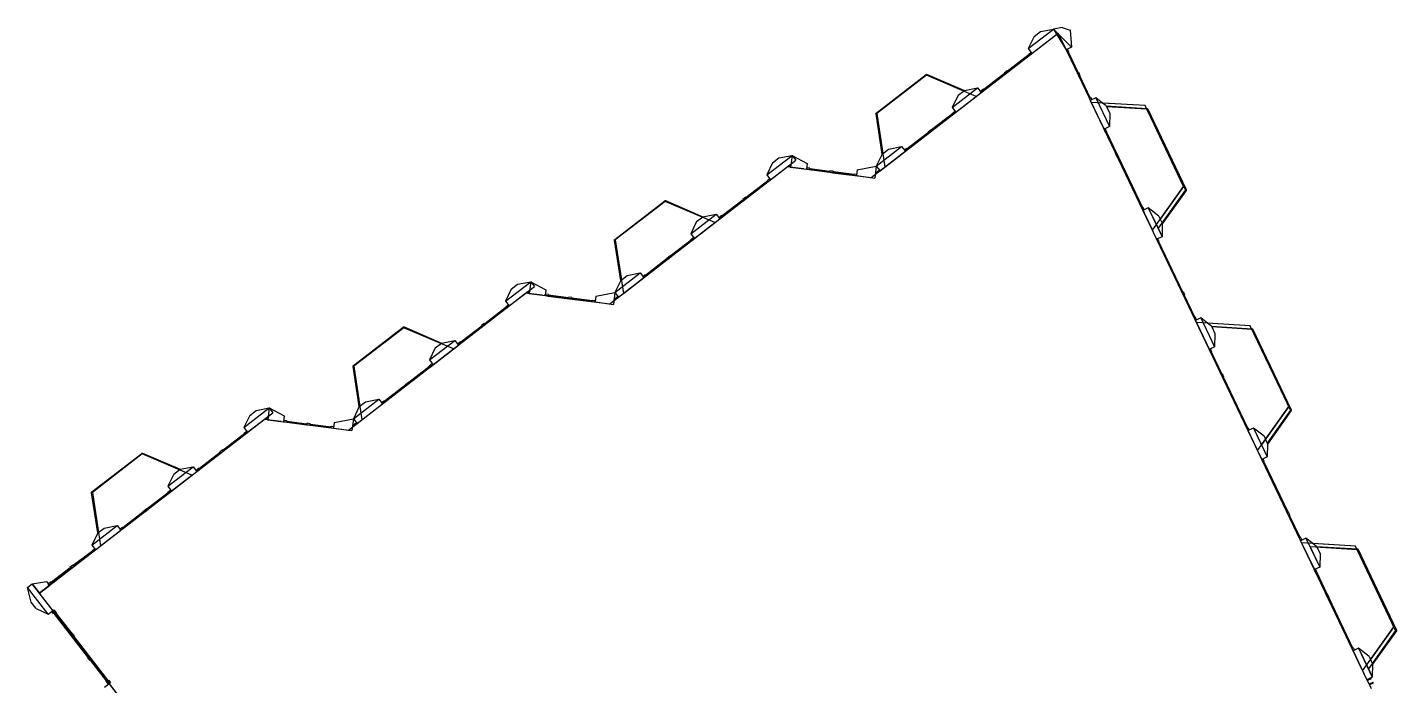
# Model space of a CAD drawing. Header units: metres. Extents: x 155.4 to 197.4, y 12.4 to 55.6.
# Drawn here: x 155.39 to 189.61, y 39.17 to 55.63 of the extents above; entities that cross this region are included whole.
import ezdxf

# ---------------------------------------------------------------- set-up
doc = ezdxf.new("R2010")
doc.units = ezdxf.units.M
doc.layers.add('ALL', color=7, linetype='Continuous', lineweight=25)

msp = doc.modelspace()

# ---------------------------------------------------------------- linework, layer by layer
at = {"layer": 'ALL', "color": 7, "lineweight": 25}
for p, q in [((176.479, 51.874), (181.149, 55.487)), ((180.401, 55.097), (181.034, 55.587)), ((180.401, 55.097), (181.034, 55.587)), ((180.493, 54.978), (181.125, 55.468)), ((180.546, 55.399), (180.705, 55.522)), ((180.705, 55.522), (181.034, 55.587)), ((181.25, 55.629), (181.034, 55.587)), ((181.034, 55.587), (181.483, 55.134)), ((181.034, 55.587), (181.483, 55.134)), ((181.034, 55.587), (181.348, 55.069)), ((181.034, 55.587), (181.125, 55.468)), ((181.282, 55.21), (181.149, 55.487)), ((181.25, 55.629), (181.447, 55.559)), ((181.447, 55.559), (181.483, 55.134)), ((180.546, 55.399), (180.401, 55.097)), ((180.401, 55.097), (180.493, 54.978)), ((181.282, 55.21), (181.92174, 53.86946)), ((181.483, 55.134), (181.348, 55.069)), ((179.884, 54.534), (180.423, 54.95)), ((180.423, 54.95), (179.884, 54.534)), ((180.415, 54.961), (180.472, 55.006)), ((180.436, 54.934), (180.415, 54.961)), ((180.436, 54.934), (180.493, 54.978)), ((180.493, 54.978), (180.472, 55.006)), ((181.348, 55.069), (181.379, 55.085)), ((181.387, 54.989), (181.348, 55.069)), ((181.418, 55.004), (181.379, 55.085)), ((181.418, 55.004), (181.387, 54.989)), ((181.405, 54.998), (181.647, 54.491)), ((181.647, 54.491), (181.405, 54.998)), ((176.604, 53.488), (177.851, 54.452)), ((177.862, 54.437), (176.615, 53.472)), ((177.862, 54.437), (176.615, 53.472)), ((177.862, 54.437), (176.615, 53.472)), ((177.851, 54.452), (177.86, 54.46)), ((177.86, 54.46), (177.871, 54.455)), ((178.788, 54.039), (177.862, 54.437)), ((179.103, 53.904), (177.862, 54.437)), ((178.788, 54.039), (177.862, 54.437)), ((177.871, 54.455), (178.806, 54.053)), ((179.289, 54.073), (179.811, 54.477)), ((179.811, 54.477), (179.289, 54.073)), ((179.876, 54.545), (179.802, 54.488)), ((179.823, 54.46), (179.802, 54.488)), ((179.897, 54.517), (179.823, 54.46)), ((179.876, 54.545), (179.897, 54.517)), ((181.631, 54.483), (181.663, 54.498)), ((181.67, 54.402), (181.631, 54.483)), ((181.701, 54.417), (181.663, 54.498)), ((181.701, 54.417), (181.67, 54.402)), ((181.686, 54.41), (181.939, 53.878)), ((181.939, 53.878), (181.686, 54.41)), ((178.503, 53.629), (179.135, 54.118)), ((178.503, 53.629), (179.135, 54.118)), ((178.806, 54.053), (179.135, 54.118)), ((179.135, 54.118), (179.227, 54)), ((179.28, 54.084), (179.206, 54.027)), ((179.28, 54.084), (179.301, 54.056)), ((176.819, 52.137), (179.103, 53.904)), ((178.648, 53.931), (178.503, 53.629)), ((178.594, 53.51), (179.227, 54)), ((178.648, 53.931), (178.806, 54.053)), ((179.227, 54), (179.206, 54.027)), ((179.301, 54.056), (179.227, 54)), ((181.927, 53.872), (181.92174, 53.86946)), ((181.92174, 53.86946), (181.9518, 53.80648)), ((181.927, 53.872), (181.958, 53.887)), ((181.927, 53.872), (181.957, 53.809)), ((182.086, 53.87), (181.951, 53.805)), ((181.951, 53.805), (182.295, 53.083)), ((181.957, 53.809), (181.9518, 53.80648)), ((181.9518, 53.80648), (188.86442, 39.32153)), ((181.957, 53.809), (181.988, 53.824)), ((181.958, 53.887), (181.988, 53.824)), ((181.976, 53.755), (183.502, 50.557)), ((183.322, 53.672), (181.976, 53.755)), ((182.086, 53.87), (182.43, 53.148)), ((182.086, 53.87), (182.43, 53.148)), ((182.25504, 53.73809), (182.086, 53.87)), ((182.35, 53.664), (182.25504, 53.73809)), ((183.322, 53.672), (182.25504, 53.73809)), ((176.594, 53.481), (176.604, 53.488)), ((176.596, 53.469), (176.594, 53.481)), ((176.75, 52.463), (176.596, 53.469)), ((176.615, 53.472), (176.767, 52.476)), ((176.615, 53.472), (176.819, 52.137)), ((176.615, 53.472), (176.767, 52.476)), ((177.986, 53.065), (178.508, 53.469)), ((178.508, 53.469), (177.986, 53.065)), ((178.499, 53.48), (178.573, 53.537)), ((178.52, 53.453), (178.499, 53.48)), ((178.503, 53.629), (178.594, 53.51)), ((178.52, 53.453), (178.594, 53.51)), ((178.594, 53.51), (178.573, 53.537)), ((182.35, 53.664), (183.367, 53.601)), ((182.35, 53.664), (182.3596, 53.64402)), ((182.3596, 53.64402), (182.437, 53.483)), ((183.365, 53.581), (182.3596, 53.64402)), ((182.437, 53.483), (182.43, 53.148)), ((184.284, 51.655), (183.322, 53.672)), ((184.284, 51.655), (183.322, 53.672)), ((184.327, 51.564), (183.365, 53.581)), ((184.327, 51.564), (183.365, 53.581)), ((183.365, 53.581), (184.327, 51.564)), ((183.365, 53.581), (184.327, 51.564)), ((183.367, 53.601), (183.378, 53.6)), ((183.378, 53.6), (184.345, 51.573)), ((183.383, 53.59), (183.378, 53.6)), ((184.345, 51.573), (183.383, 53.59)), ((177.903, 53.019), (177.977, 53.076)), ((177.925, 52.991), (177.999, 53.049)), ((177.999, 53.049), (177.977, 53.076)), ((182.43, 53.148), (182.295, 53.083)), ((182.295, 53.083), (182.325, 53.098)), ((182.334, 52.999), (182.295, 53.083)), ((182.365, 53.014), (182.325, 53.098)), ((177.373, 52.591), (177.912, 53.008)), ((177.912, 53.008), (177.373, 52.591)), ((177.925, 52.991), (177.903, 53.019)), ((182.365, 53.014), (182.334, 52.999)), ((182.354, 53.008), (182.613, 52.466)), ((182.613, 52.466), (182.354, 53.008)), ((173.867, 51.94), (174.5, 52.429)), ((173.867, 51.94), (174.5, 52.429)), ((174.012, 52.242), (174.171, 52.364)), ((174.171, 52.364), (174.5, 52.429)), ((174.5, 52.429), (174.462, 52.131)), ((174.5, 52.429), (174.878, 52.23)), ((174.5, 52.429), (174.592, 52.31)), ((176.604, 52.161), (177.237, 52.65)), ((176.604, 52.161), (177.237, 52.65)), ((176.75, 52.463), (176.604, 52.161)), ((176.696, 52.042), (177.329, 52.531)), ((176.75, 52.463), (176.908, 52.585)), ((176.908, 52.585), (177.237, 52.65)), ((177.237, 52.65), (177.329, 52.531)), ((177.365, 52.602), (177.307, 52.558)), ((177.329, 52.531), (177.307, 52.558)), ((177.386, 52.575), (177.329, 52.531)), ((177.365, 52.602), (177.386, 52.575)), ((182.593, 52.456), (182.624, 52.471)), ((182.633, 52.372), (182.593, 52.456)), ((182.665, 52.387), (182.624, 52.471)), ((182.665, 52.387), (182.633, 52.372)), ((182.653, 52.382), (183.252, 51.128)), ((183.252, 51.128), (182.653, 52.382)), ((169.945, 48.716), (174.374, 52.143)), ((174.012, 52.242), (173.867, 51.94)), ((173.959, 51.821), (174.592, 52.31)), ((174.795, 52.089), (174.374, 52.143)), ((174.397, 52.16), (174.464, 52.151)), ((174.464, 52.151), (174.397, 52.16)), ((174.462, 52.131), (174.859, 52.081)), ((174.795, 52.089), (175.43939, 52.00673)), ((174.878, 52.23), (174.859, 52.081)), ((174.859, 52.081), (174.864, 52.118)), ((174.939, 52.073), (174.859, 52.081)), ((174.943, 52.108), (174.864, 52.118)), ((174.943, 52.108), (174.939, 52.073)), ((174.941, 52.09), (175.442, 52.026)), ((175.442, 52.026), (174.941, 52.09)), ((175.44, 52.011), (175.43939, 52.00673)), ((175.44, 52.011), (175.445, 52.046)), ((175.52, 52.001), (175.44, 52.011)), ((175.525, 52.036), (175.445, 52.046)), ((175.525, 52.036), (175.52, 52.001)), ((175.522, 52.016), (176.048, 51.949)), ((176.048, 51.949), (175.522, 52.016)), ((176.126, 52.07), (176.108, 51.922)), ((176.126, 52.07), (176.604, 52.161)), ((176.604, 52.161), (176.566, 51.863)), ((176.581, 51.978), (176.684, 52.058)), ((176.684, 52.058), (176.581, 51.978)), ((176.604, 52.161), (176.696, 52.042)), ((173.351, 51.376), (173.889, 51.793)), ((173.889, 51.793), (173.351, 51.376)), ((173.867, 51.94), (173.959, 51.821)), ((173.881, 51.804), (173.938, 51.848)), ((173.902, 51.776), (173.881, 51.804)), ((173.902, 51.776), (173.959, 51.821)), ((173.959, 51.821), (173.938, 51.848)), ((175.43939, 52.00673), (175.51936, 51.99652)), ((175.52, 52.001), (175.51936, 51.99652)), ((175.51936, 51.99652), (176.479, 51.874)), ((176.046, 51.936), (176.05, 51.97)), ((176.046, 51.936), (176.108, 51.928)), ((176.05, 51.97), (176.113, 51.963)), ((176.108, 51.928), (176.113, 51.963)), ((176.108, 51.922), (176.566, 51.863)), ((173.342, 51.387), (173.268, 51.33)), ((173.29, 51.303), (173.268, 51.33)), ((173.363, 51.36), (173.29, 51.303)), ((173.342, 51.387), (173.363, 51.36)), ((183.502, 50.557), (184.284, 51.655)), ((184.327, 51.564), (183.64481, 50.60566)), ((184.284, 51.655), (183.7009, 50.83586)), ((184.344, 51.553), (183.7508, 50.71991)), ((184.351, 51.562), (184.344, 51.553)), ((184.345, 51.573), (184.351, 51.562)), ((170.07, 50.33), (171.317, 51.295)), ((171.329, 51.28), (170.081, 50.315)), ((171.329, 51.28), (170.081, 50.315)), ((171.329, 51.28), (170.081, 50.315)), ((171.317, 51.295), (171.326, 51.302)), ((171.326, 51.302), (171.337, 51.298)), ((172.254, 50.882), (171.329, 51.28)), ((172.57, 50.747), (171.329, 51.28)), ((172.254, 50.882), (171.329, 51.28)), ((171.337, 51.298), (172.272, 50.896)), ((172.755, 50.915), (173.277, 51.319)), ((173.277, 51.319), (172.755, 50.915)), ((183.233, 51.119), (183.265, 51.134)), ((183.233, 51.119), (183.265, 51.053)), ((183.265, 51.134), (183.296, 51.068)), ((183.4, 51.118), (183.265, 51.053)), ((183.265, 51.053), (183.296, 51.068)), ((183.265, 51.053), (183.609, 50.331)), ((183.665, 50.911), (183.4, 51.118)), ((183.4, 51.118), (183.745, 50.396)), ((183.4, 51.118), (183.64481, 50.60566)), ((170.285, 48.98), (172.57, 50.747)), ((171.969, 50.471), (172.602, 50.961)), ((171.969, 50.471), (172.602, 50.961)), ((172.114, 50.774), (171.969, 50.471)), ((172.06, 50.353), (172.693, 50.842)), ((172.114, 50.774), (172.272, 50.896)), ((172.272, 50.896), (172.602, 50.961)), ((172.602, 50.961), (172.693, 50.842)), ((172.746, 50.927), (172.672, 50.87)), ((172.693, 50.842), (172.672, 50.87)), ((172.767, 50.899), (172.693, 50.842)), ((172.746, 50.927), (172.767, 50.899)), ((183.665, 50.911), (183.7009, 50.83586)), ((183.7009, 50.83586), (183.751, 50.731)), ((183.7508, 50.71991), (183.745, 50.396)), ((183.751, 50.731), (183.7508, 50.71991)), ((170.06, 50.323), (170.07, 50.33)), ((170.062, 50.312), (170.06, 50.323)), ((170.216, 49.305), (170.062, 50.312)), ((170.081, 50.315), (170.233, 49.319)), ((170.081, 50.315), (170.285, 48.98)), ((170.081, 50.315), (170.233, 49.319)), ((171.452, 49.908), (171.974, 50.311)), ((171.974, 50.311), (171.452, 49.908)), ((171.965, 50.323), (172.039, 50.38)), ((171.987, 50.295), (171.965, 50.323)), ((171.969, 50.471), (172.06, 50.353)), ((171.987, 50.295), (172.06, 50.353)), ((172.06, 50.353), (172.039, 50.38)), ((183.745, 50.396), (183.609, 50.331)), ((183.609, 50.331), (183.641, 50.346)), ((183.64, 50.265), (183.609, 50.331)), ((183.672, 50.28), (183.641, 50.346)), ((183.64481, 50.60566), (183.745, 50.396)), ((183.672, 50.28), (183.64, 50.265)), ((183.659, 50.274), (184.258, 49.02)), ((184.258, 49.02), (183.659, 50.274)), ((170.84, 49.434), (171.378, 49.85)), ((171.378, 49.85), (170.84, 49.434)), ((171.37, 49.861), (171.443, 49.919)), ((171.391, 49.834), (171.37, 49.861)), ((171.391, 49.834), (171.465, 49.891)), ((171.465, 49.891), (171.443, 49.919)), ((170.07, 49.003), (170.703, 49.493)), ((170.07, 49.003), (170.703, 49.493)), ((170.216, 49.305), (170.07, 49.003)), ((170.162, 48.884), (170.795, 49.374)), ((170.216, 49.305), (170.374, 49.428)), ((170.374, 49.428), (170.703, 49.493)), ((170.703, 49.493), (170.795, 49.374)), ((170.831, 49.445), (170.774, 49.401)), ((170.795, 49.374), (170.774, 49.401)), ((170.852, 49.417), (170.795, 49.374)), ((170.831, 49.445), (170.852, 49.417)), ((163.411, 45.559), (167.841, 48.985)), ((167.333, 48.782), (167.966, 49.272)), ((167.333, 48.782), (167.966, 49.272)), ((167.479, 49.084), (167.333, 48.782)), ((167.425, 48.664), (168.058, 49.153)), ((167.479, 49.084), (167.637, 49.207)), ((167.637, 49.207), (167.966, 49.272)), ((168.261, 48.931), (167.841, 48.985)), ((167.863, 49.002), (167.93, 48.994)), ((167.93, 48.994), (167.863, 49.002)), ((167.966, 49.272), (167.928, 48.974)), ((167.928, 48.974), (168.325, 48.923)), ((167.966, 49.272), (168.344, 49.072)), ((167.966, 49.272), (168.058, 49.153)), ((168.261, 48.931), (168.32456, 48.92289)), ((168.344, 49.072), (168.325, 48.923)), ((168.325, 48.926), (168.33, 48.961)), ((168.41, 48.951), (168.33, 48.961)), ((168.41, 48.951), (168.405, 48.916)), ((168.407, 48.933), (168.909, 48.869)), ((168.909, 48.869), (168.407, 48.933)), ((169.593, 48.912), (170.07, 49.003)), ((170.07, 49.003), (170.032, 48.705)), ((170.07, 49.003), (170.162, 48.884)), ((184.237, 49.011), (184.269, 49.026)), ((184.237, 49.011), (184.277, 48.926)), ((184.269, 49.026), (184.309, 48.941)), ((184.277, 48.926), (184.309, 48.941)), ((184.298, 48.936), (184.557, 48.393)), ((184.557, 48.393), (184.298, 48.936)), ((166.817, 48.219), (167.356, 48.635)), ((167.356, 48.635), (166.817, 48.219)), ((167.333, 48.782), (167.425, 48.664)), ((167.347, 48.646), (167.404, 48.691)), ((167.368, 48.619), (167.347, 48.646)), ((167.368, 48.619), (167.425, 48.664)), ((167.425, 48.664), (167.404, 48.691)), ((168.325, 48.926), (168.32456, 48.92289)), ((168.32456, 48.92289), (168.40453, 48.91268)), ((168.405, 48.916), (168.325, 48.926)), ((168.405, 48.916), (168.40453, 48.91268)), ((168.40453, 48.91268), (169.945, 48.716)), ((168.907, 48.854), (168.911, 48.888)), ((168.986, 48.844), (168.907, 48.854)), ((168.991, 48.878), (168.911, 48.888)), ((168.991, 48.878), (168.986, 48.844)), ((168.988, 48.859), (169.514, 48.792)), ((169.514, 48.792), (168.988, 48.859)), ((169.512, 48.778), (169.517, 48.813)), ((169.512, 48.778), (169.575, 48.771)), ((169.517, 48.813), (169.579, 48.805)), ((169.593, 48.912), (169.574, 48.764)), ((169.574, 48.764), (170.032, 48.705)), ((169.575, 48.771), (169.579, 48.805)), ((170.047, 48.821), (170.15, 48.9)), ((170.15, 48.9), (170.047, 48.821)), ((184.536, 48.384), (184.567, 48.399)), ((184.536, 48.384), (184.576, 48.299)), ((184.567, 48.399), (184.608, 48.314)), ((184.576, 48.299), (184.608, 48.314)), ((184.714, 48.365), (184.578, 48.3)), ((184.578, 48.3), (184.923, 47.578)), ((184.603, 48.251), (186.038, 45.244)), ((185.95, 48.167), (184.603, 48.251)), ((184.714, 48.365), (185.058, 47.643)), ((184.714, 48.365), (185.058, 47.643)), ((184.88295, 48.23317), (184.714, 48.365)), ((163.536, 47.173), (164.783, 48.138)), ((164.795, 48.122), (163.548, 47.157)), ((164.795, 48.122), (163.548, 47.157)), ((164.795, 48.122), (163.548, 47.157)), ((164.783, 48.138), (164.792, 48.145)), ((164.792, 48.145), (164.803, 48.14)), ((165.721, 47.725), (164.795, 48.122)), ((166.036, 47.589), (164.795, 48.122)), ((165.721, 47.725), (164.795, 48.122)), ((164.803, 48.14), (165.739, 47.738)), ((166.221, 47.758), (166.743, 48.162)), ((166.743, 48.162), (166.221, 47.758)), ((166.808, 48.23), (166.735, 48.173)), ((166.756, 48.145), (166.735, 48.173)), ((166.83, 48.202), (166.756, 48.145)), ((166.808, 48.23), (166.83, 48.202)), ((184.978, 48.159), (184.88295, 48.23317)), ((185.95, 48.167), (184.88295, 48.23317)), ((184.978, 48.159), (185.994, 48.096)), ((184.978, 48.159), (184.98749, 48.13903)), ((184.98749, 48.13903), (185.064, 47.978)), ((185.993, 48.076), (184.98749, 48.13903)), ((185.064, 47.978), (185.058, 47.643)), ((186.912, 46.15), (185.95, 48.167)), ((186.912, 46.15), (185.95, 48.167)), ((186.955, 46.059), (185.993, 48.076)), ((186.955, 46.059), (185.993, 48.076)), ((185.993, 48.076), (186.955, 46.059)), ((185.993, 48.076), (186.955, 46.059)), ((185.994, 48.096), (186.006, 48.095)), ((186.006, 48.095), (186.973, 46.068)), ((186.011, 48.085), (186.006, 48.095)), ((186.973, 46.068), (186.011, 48.085)), ((163.751, 45.822), (166.036, 47.589)), ((165.435, 47.314), (166.068, 47.803)), ((165.435, 47.314), (166.068, 47.803)), ((165.58, 47.616), (165.435, 47.314)), ((165.527, 47.195), (166.159, 47.685)), ((165.58, 47.616), (165.739, 47.738)), ((165.739, 47.738), (166.068, 47.803)), ((166.068, 47.803), (166.159, 47.685)), ((166.212, 47.769), (166.138, 47.712)), ((166.159, 47.685), (166.138, 47.712)), ((166.233, 47.742), (166.159, 47.685)), ((166.212, 47.769), (166.233, 47.742)), ((184.921, 47.577), (184.952, 47.592)), ((184.961, 47.493), (184.921, 47.577)), ((185.058, 47.643), (184.923, 47.578)), ((184.992, 47.508), (184.952, 47.592)), ((165.431, 47.165), (165.505, 47.223)), ((165.435, 47.314), (165.527, 47.195)), ((165.527, 47.195), (165.505, 47.223)), ((184.992, 47.508), (184.961, 47.493)), ((184.982, 47.503), (185.241, 46.961)), ((185.241, 46.961), (184.982, 47.503)), ((163.527, 47.166), (163.536, 47.173)), ((163.528, 47.154), (163.527, 47.166)), ((163.682, 46.148), (163.528, 47.154)), ((163.548, 47.157), (163.7, 46.161)), ((163.548, 47.157), (163.751, 45.822)), ((163.548, 47.157), (163.7, 46.161)), ((164.918, 46.75), (165.44, 47.154)), ((165.44, 47.154), (164.918, 46.75)), ((165.453, 47.138), (165.431, 47.165)), ((165.453, 47.138), (165.527, 47.195)), ((185.22, 46.951), (185.252, 46.966)), ((185.26, 46.867), (185.22, 46.951)), ((185.292, 46.882), (185.252, 46.966)), ((185.292, 46.882), (185.26, 46.867)), ((164.306, 46.276), (164.844, 46.693)), ((164.844, 46.693), (164.306, 46.276)), ((164.836, 46.704), (164.91, 46.761)), ((164.857, 46.677), (164.836, 46.704)), ((164.857, 46.677), (164.931, 46.734)), ((164.931, 46.734), (164.91, 46.761)), ((185.281, 46.876), (185.879, 45.622)), ((185.879, 45.622), (185.281, 46.876)), ((163.537, 45.846), (164.169, 46.335)), ((163.537, 45.846), (164.169, 46.335)), ((163.628, 45.727), (164.261, 46.216)), ((163.682, 46.148), (163.84, 46.27)), ((163.84, 46.27), (164.169, 46.335)), ((164.169, 46.335), (164.261, 46.216)), ((164.297, 46.287), (164.24, 46.243)), ((164.261, 46.216), (164.24, 46.243)), ((164.318, 46.26), (164.261, 46.216)), ((164.297, 46.287), (164.318, 46.26)), ((160.799, 45.625), (161.432, 46.114)), ((160.799, 45.625), (161.432, 46.114)), ((160.945, 45.927), (160.799, 45.625)), ((160.891, 45.506), (161.524, 45.996)), ((160.945, 45.927), (161.103, 46.049)), ((161.103, 46.049), (161.432, 46.114)), ((161.432, 46.114), (161.394, 45.817)), ((161.432, 46.114), (161.81, 45.915)), ((161.432, 46.114), (161.524, 45.996)), ((161.81, 45.915), (161.791, 45.766)), ((163.682, 46.148), (163.537, 45.846)), ((186.13, 45.051), (186.912, 46.15)), ((186.912, 46.15), (186.22851, 45.1903)), ((186.955, 46.059), (186.37187, 45.23882)), ((186.972, 46.048), (186.37778, 45.21347)), ((186.978, 46.057), (186.972, 46.048)), ((186.973, 46.068), (186.978, 46.057)), ((155.928, 41.667), (161.307, 45.828)), ((160.799, 45.625), (160.891, 45.506)), ((160.813, 45.489), (160.87, 45.533)), ((160.891, 45.506), (160.87, 45.533)), ((161.728, 45.774), (161.307, 45.828)), ((161.329, 45.845), (161.397, 45.836)), ((161.397, 45.836), (161.329, 45.845)), ((161.394, 45.817), (161.791, 45.766)), ((161.728, 45.774), (161.79163, 45.76587)), ((161.792, 45.769), (161.79163, 45.76587)), ((161.79163, 45.76587), (161.87161, 45.75565)), ((161.792, 45.769), (161.796, 45.803)), ((161.872, 45.759), (161.792, 45.769)), ((161.876, 45.793), (161.796, 45.803)), ((161.872, 45.759), (161.87161, 45.75565)), ((161.87161, 45.75565), (162.3725, 45.69167)), ((161.876, 45.793), (161.872, 45.759)), ((161.874, 45.775), (162.375, 45.711)), ((162.375, 45.711), (161.874, 45.775)), ((162.373, 45.696), (162.3725, 45.69167)), ((162.3725, 45.69167), (162.45248, 45.68145)), ((162.373, 45.696), (162.377, 45.731)), ((162.453, 45.686), (162.373, 45.696)), ((162.457, 45.721), (162.377, 45.731)), ((162.453, 45.686), (162.45248, 45.68145)), ((162.45248, 45.68145), (162.97823, 45.61429)), ((162.457, 45.721), (162.453, 45.686)), ((162.455, 45.701), (162.98, 45.634)), ((162.98, 45.634), (162.455, 45.701)), ((162.979, 45.621), (162.97823, 45.61429)), ((162.97823, 45.61429), (163.04024, 45.60636)), ((162.979, 45.621), (162.983, 45.656)), ((162.979, 45.621), (163.041, 45.613)), ((162.983, 45.656), (163.045, 45.648)), ((163.059, 45.755), (163.04, 45.607)), ((163.04, 45.607), (163.499, 45.548)), ((163.041, 45.613), (163.04024, 45.60636)), ((163.04024, 45.60636), (163.411, 45.559)), ((163.041, 45.613), (163.045, 45.648)), ((163.059, 45.755), (163.537, 45.846)), ((163.537, 45.846), (163.499, 45.548)), ((163.513, 45.663), (163.616, 45.743)), ((163.616, 45.743), (163.513, 45.663)), ((163.537, 45.846), (163.628, 45.727)), ((185.861, 45.613), (185.892, 45.628)), ((185.861, 45.613), (185.892, 45.548)), ((185.892, 45.628), (185.923, 45.563)), ((186.027, 45.612), (185.892, 45.548)), ((185.892, 45.548), (185.923, 45.563)), ((185.892, 45.548), (186.237, 44.826)), ((186.292, 45.406), (186.027, 45.612)), ((186.027, 45.612), (186.372, 44.89)), ((186.027, 45.612), (186.22851, 45.1903)), ((160.283, 45.061), (160.822, 45.478)), ((160.822, 45.478), (160.283, 45.061)), ((160.834, 45.461), (160.813, 45.489)), ((160.834, 45.461), (160.891, 45.506)), ((186.038, 45.244), (186.13, 45.051)), ((186.22851, 45.1903), (186.372, 44.89)), ((186.292, 45.406), (186.37187, 45.23882)), ((186.37187, 45.23882), (186.378, 45.226)), ((186.37778, 45.21347), (186.372, 44.89)), ((186.378, 45.226), (186.37778, 45.21347)), ((157.002, 44.016), (158.249, 44.98)), ((158.261, 44.965), (157.014, 44)), ((158.261, 44.965), (157.014, 44)), ((158.261, 44.965), (157.014, 44)), ((158.249, 44.98), (158.258, 44.987)), ((158.258, 44.987), (158.269, 44.983)), ((159.187, 44.567), (158.261, 44.965)), ((159.502, 44.432), (158.261, 44.965)), ((159.187, 44.567), (158.261, 44.965)), ((158.269, 44.983), (159.205, 44.581)), ((159.687, 44.6), (160.209, 45.004)), ((160.209, 45.004), (159.687, 44.6)), ((160.275, 45.072), (160.201, 45.015)), ((160.222, 44.988), (160.201, 45.015)), ((160.296, 45.045), (160.222, 44.988)), ((160.275, 45.072), (160.296, 45.045)), ((186.372, 44.89), (186.237, 44.826)), ((186.237, 44.826), (186.268, 44.841)), ((186.268, 44.76), (186.237, 44.826)), ((186.299, 44.775), (186.268, 44.841)), ((158.901, 44.157), (159.534, 44.646)), ((158.901, 44.157), (159.534, 44.646)), ((158.993, 44.038), (159.626, 44.527)), ((159.047, 44.459), (159.205, 44.581)), ((159.205, 44.581), (159.534, 44.646)), ((159.534, 44.646), (159.626, 44.527)), ((159.678, 44.612), (159.604, 44.555)), ((159.626, 44.527), (159.604, 44.555)), ((159.7, 44.584), (159.626, 44.527)), ((159.678, 44.612), (159.7, 44.584)), ((186.299, 44.775), (186.268, 44.76)), ((186.286, 44.769), (186.885, 43.515)), ((186.885, 43.515), (186.286, 44.769)), ((157.218, 42.665), (159.502, 44.432)), ((159.047, 44.459), (158.901, 44.157)), ((158.901, 44.157), (158.993, 44.038)), ((156.993, 44.008), (157.002, 44.016)), ((156.995, 43.997), (156.993, 44.008)), ((157.148, 42.99), (156.995, 43.997)), ((157.014, 44), (157.166, 43.004)), ((157.014, 44), (157.218, 42.665)), ((157.014, 44), (157.166, 43.004)), ((158.384, 43.593), (158.907, 43.996)), ((158.907, 43.996), (158.384, 43.593)), ((158.898, 44.008), (158.971, 44.065)), ((158.919, 43.98), (158.898, 44.008)), ((158.919, 43.98), (158.993, 44.038)), ((158.993, 44.038), (158.971, 44.065)), ((157.772, 43.119), (158.311, 43.536)), ((158.311, 43.536), (157.772, 43.119)), ((158.302, 43.547), (158.376, 43.604)), ((158.323, 43.519), (158.302, 43.547)), ((158.323, 43.519), (158.397, 43.576)), ((158.397, 43.576), (158.376, 43.604)), ((186.864, 43.505), (186.896, 43.52)), ((186.864, 43.505), (186.905, 43.421)), ((186.896, 43.52), (186.936, 43.436)), ((157.003, 42.688), (157.636, 43.178)), ((157.003, 42.688), (157.636, 43.178)), ((157.307, 43.113), (157.636, 43.178)), ((157.636, 43.178), (157.727, 43.059)), ((157.763, 43.13), (157.706, 43.086)), ((157.763, 43.13), (157.785, 43.102)), ((186.905, 43.421), (186.936, 43.436)), ((186.925, 43.431), (187.184, 42.888)), ((187.184, 42.888), (186.925, 43.431)), ((157.148, 42.99), (157.003, 42.688)), ((157.095, 42.57), (157.727, 43.059)), ((157.148, 42.99), (157.307, 43.113)), ((157.727, 43.059), (157.706, 43.086)), ((157.785, 43.102), (157.727, 43.059)), ((187.163, 42.878), (187.195, 42.893)), ((187.163, 42.878), (187.203, 42.794)), ((187.195, 42.893), (187.235, 42.809)), ((187.203, 42.794), (187.235, 42.809)), ((187.341, 42.86), (187.206, 42.795)), ((187.206, 42.795), (187.55, 42.073)), ((187.341, 42.86), (187.686, 42.138)), ((187.50995, 42.72817), (187.341, 42.86)), ((187.341, 42.86), (187.44444, 42.64352)), ((157.022, 42.545), (156.532, 42.174)), ((156.539, 42.165), (157.025, 42.541)), ((157.025, 42.541), (156.539, 42.165)), ((157.028, 42.537), (156.539, 42.165)), ((157.003, 42.688), (157.095, 42.57)), ((157.015, 42.554), (157.073, 42.598)), ((157.036, 42.526), (157.015, 42.554)), ((157.022, 42.545), (157.028, 42.537)), ((157.036, 42.526), (157.095, 42.57)), ((157.095, 42.57), (157.073, 42.598)), ((187.23, 42.745), (188.665, 39.738)), ((188.577, 42.662), (187.23, 42.745)), ((187.44444, 42.64352), (187.686, 42.138)), ((188.62, 42.571), (187.44444, 42.64352)), ((187.605, 42.654), (187.50995, 42.72817)), ((188.577, 42.662), (187.50995, 42.72817)), ((187.605, 42.654), (188.622, 42.591)), ((187.605, 42.654), (187.692, 42.473)), ((187.692, 42.473), (187.686, 42.138)), ((189.539, 40.645), (188.577, 42.662)), ((189.539, 40.645), (188.577, 42.662)), ((189.582, 40.554), (188.62, 42.571)), ((189.582, 40.554), (188.62, 42.571)), ((188.62, 42.571), (189.582, 40.554)), ((188.62, 42.571), (189.582, 40.554)), ((188.622, 42.591), (188.633, 42.59)), ((188.633, 42.59), (189.601, 40.563)), ((188.639, 42.58), (188.633, 42.59)), ((189.601, 40.563), (188.639, 42.58)), ((156.46, 42.115), (155.994, 41.76)), ((156.473, 42.098), (156.007, 41.744)), ((156.526, 42.182), (156.452, 42.126)), ((156.473, 42.098), (156.452, 42.126)), ((156.473, 42.098), (156.46, 42.115)), ((156.547, 42.154), (156.473, 42.098)), ((156.526, 42.182), (156.547, 42.154)), ((156.539, 42.165), (156.532, 42.174)), ((187.548, 42.072), (187.579, 42.087)), ((187.686, 42.138), (187.55, 42.073)), ((187.62, 42.003), (187.579, 42.087)), ((155.507, 41.721), (155.864, 41.776)), ((155.864, 41.776), (155.941, 41.677)), ((155.985, 41.772), (155.911, 41.715)), ((155.985, 41.772), (156.007, 41.744)), ((156.007, 41.744), (155.994, 41.76)), ((187.588, 41.988), (187.548, 42.072)), ((187.62, 42.003), (187.588, 41.988)), ((187.609, 41.998), (187.868, 41.455)), ((187.868, 41.455), (187.609, 41.998)), ((155.389, 41.629), (155.507, 41.721)), ((155.909, 40.957), (155.389, 41.629)), ((155.484, 41.261), (155.389, 41.629)), ((155.909, 40.957), (155.389, 41.629)), ((155.507, 41.721), (155.691, 41.484)), ((156.027, 41.049), (155.507, 41.721)), ((155.691, 41.484), (155.941, 41.677)), ((155.928, 41.667), (155.691, 41.484)), ((156.54125, 40.38472), (155.691, 41.484)), ((155.932, 41.688), (155.911, 41.715)), ((156.007, 41.744), (155.932, 41.688)), ((187.847, 41.446), (187.879, 41.461)), ((187.888, 41.361), (187.847, 41.446)), ((187.919, 41.376), (187.879, 41.461)), ((155.606, 41.103), (155.484, 41.261)), ((155.606, 41.103), (155.909, 40.957)), ((156.029, 41.05), (156.056, 41.071)), ((156.113, 40.997), (156.056, 41.071)), ((187.919, 41.376), (187.888, 41.361)), ((187.908, 41.371), (188.507, 40.117)), ((188.507, 40.117), (187.908, 41.371)), ((155.909, 40.957), (156.00964, 41.03547)), ((156.027, 41.049), (156, 41.028)), ((156.045, 40.971), (156, 41.028)), ((156.00964, 41.03547), (156.027, 41.049)), ((156.054, 40.978), (156.00964, 41.03547)), ((156.072, 40.992), (156.027, 41.049)), ((156.086, 40.976), (156.029, 41.05)), ((156.06189, 40.98414), (156.045, 40.971)), ((156.054, 40.978), (156.062, 40.984)), ((156.054, 40.978), (156.903, 39.878)), ((156.906, 39.88), (156.056, 40.979)), ((156.056, 40.979), (156.906, 39.88)), ((156.072, 40.992), (156.06189, 40.98414)), ((156.062, 40.984), (156.06189, 40.98414)), ((156.062, 40.984), (156.91, 39.884)), ((156.113, 40.997), (156.086, 40.976)), ((156.086, 40.976), (156.101, 40.988)), ((156.086, 40.976), (156.484, 40.461)), ((156.101, 40.988), (156.5, 40.473)), ((156.484, 40.461), (156.512, 40.482)), ((156.484, 40.461), (156.5, 40.473)), ((156.541, 40.386), (156.484, 40.461)), ((156.569, 40.408), (156.512, 40.482)), ((156.569, 40.408), (156.541, 40.386)), ((156.553, 40.395), (156.54125, 40.38472)), ((157.39132, 39.28566), (156.54125, 40.38472)), ((156.553, 40.395), (156.561, 40.402)), ((157.402, 39.295), (156.553, 40.395)), ((157.41, 39.302), (156.561, 40.402)), ((188.757, 39.546), (189.539, 40.645)), ((189.582, 40.554), (188.89944, 39.59396)), ((189.539, 40.645), (188.95559, 39.82442)), ((189.599, 40.542), (189.00478, 39.70848)), ((189.606, 40.552), (189.599, 40.542)), ((189.601, 40.563), (189.606, 40.552)), ((188.488, 40.108), (188.519, 40.123)), ((188.488, 40.108), (188.519, 40.043)), ((188.519, 40.123), (188.551, 40.058)), ((188.655, 40.107), (188.519, 40.043)), ((188.519, 40.043), (188.551, 40.058)), ((188.519, 40.043), (188.864, 39.321)), ((188.919, 39.901), (188.655, 40.107)), ((188.655, 40.107), (188.999, 39.385)), ((188.655, 40.107), (188.89944, 39.59396)), ((156.895, 39.871), (156.922, 39.893)), ((156.895, 39.871), (156.952, 39.798)), ((156.91, 39.884), (156.903, 39.878)), ((156.922, 39.893), (156.979, 39.819)), ((156.979, 39.819), (156.952, 39.798)), ((156.979, 39.819), (156.963, 39.806)), ((156.963, 39.806), (156.979, 39.819)), ((157.362, 39.291), (156.963, 39.806)), ((156.963, 39.806), (157.362, 39.291)), ((157.362, 39.291), (156.963, 39.806)), ((157.362, 39.291), (156.963, 39.806)), ((157.378, 39.303), (156.979, 39.819)), ((156.979, 39.819), (157.378, 39.303)), ((188.665, 39.738), (188.757, 39.546)), ((188.919, 39.901), (188.95559, 39.82442)), ((188.95559, 39.82442), (189.005, 39.721)), ((189.00478, 39.70848), (188.999, 39.385)), ((189.005, 39.721), (189.00478, 39.70848)), ((188.999, 39.385), (188.864, 39.321)), ((188.876, 39.327), (188.967, 39.37)), ((188.885, 39.308), (188.975, 39.352)), ((188.89944, 39.59396), (188.999, 39.385)), ((188.975, 39.352), (188.967, 39.37)), ((157.316, 39.138), (157.435, 39.229)), ((157.35, 39.282), (157.378, 39.303)), ((157.35, 39.282), (157.407, 39.208)), ((157.378, 39.303), (157.362, 39.291)), ((157.378, 39.303), (157.362, 39.291)), ((157.378, 39.303), (157.435, 39.229)), ((157.391, 39.287), (157.419, 39.309)), ((157.391, 39.287), (157.435, 39.229)), ((157.402, 39.295), (157.39132, 39.28566)), ((162.23024, 33.02943), (157.39132, 39.28566)), ((157.41, 39.302), (157.402, 39.295)), ((157.435, 39.229), (157.407, 39.208)), ((157.419, 39.309), (157.463, 39.251)), ((157.435, 39.229), (157.463, 39.251)), ((157.924, 38.597), (157.435, 39.229)), ((188.876, 39.327), (188.86442, 39.32153)), ((188.86442, 39.32153), (188.87355, 39.3024)), ((188.885, 39.308), (188.87355, 39.3024)), ((188.87355, 39.3024), (188.91646, 39.21249)), ((188.885, 39.308), (188.876, 39.327)), ((188.928, 39.218), (188.91646, 39.21249)), ((188.91646, 39.21249), (188.92513, 39.19433)), ((188.937, 39.2), (188.92513, 39.19433)), ((188.92513, 39.19433), (188.96809, 39.10431)), ((188.928, 39.218), (189.018, 39.261)), ((188.937, 39.2), (188.928, 39.218)), ((188.937, 39.2), (189.027, 39.243)), ((189.027, 39.243), (189.018, 39.261))]:
    msp.add_line(p, q, dxfattribs=at)

doc.saveas('drawing.dxf')
